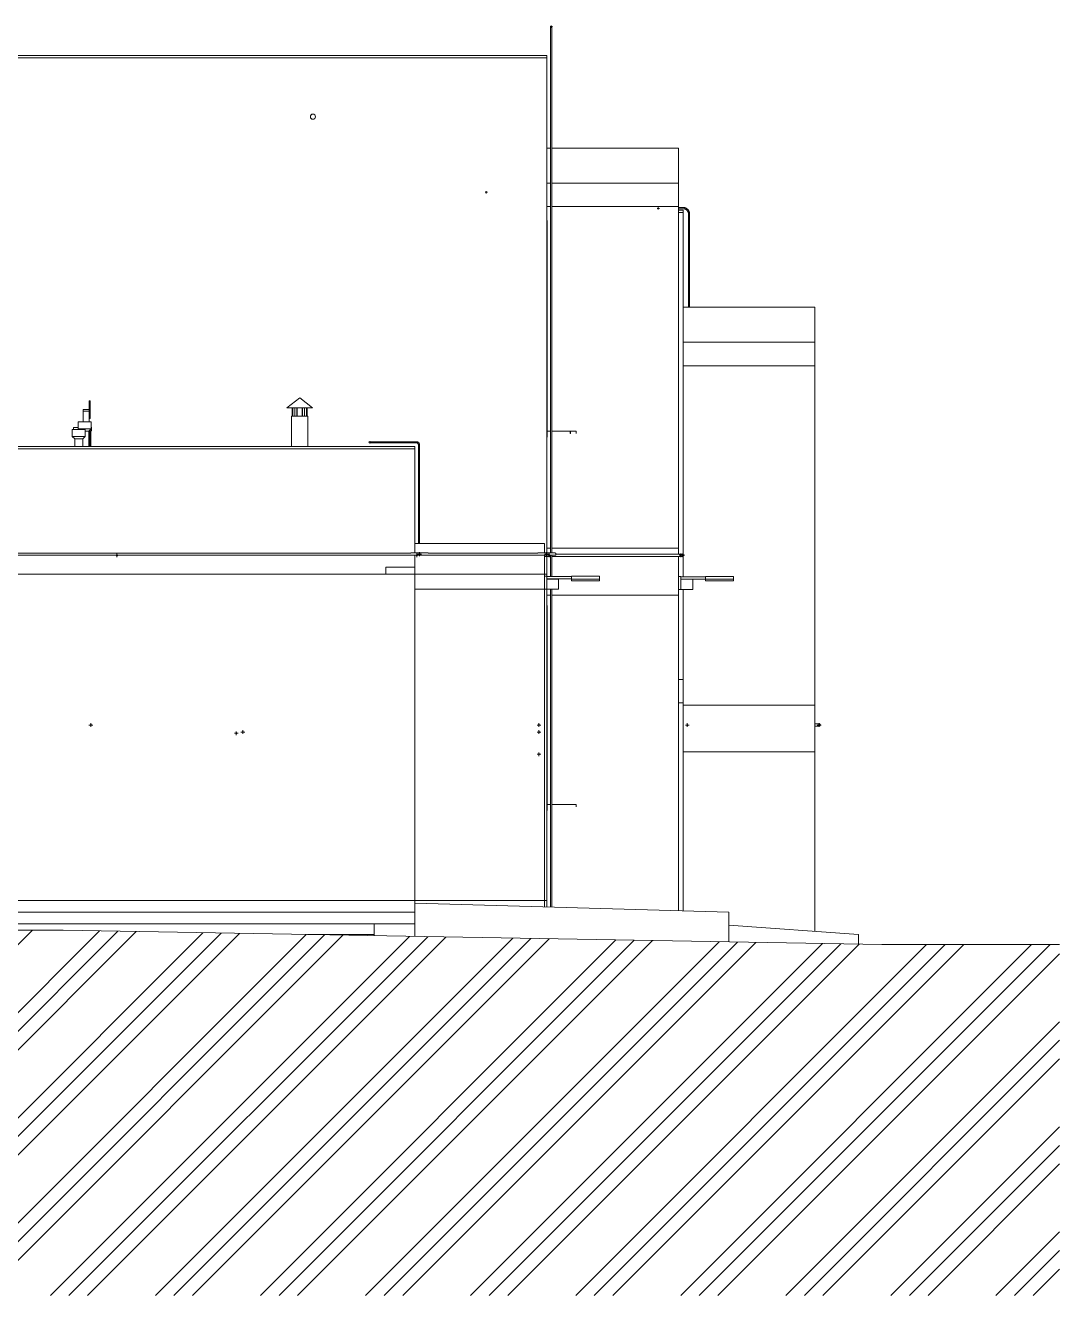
# Model space of a CAD drawing. Header units: millimetres. Extents: x -4051 to 472247, y -45352 to 20466.
# Drawn here: x 414846 to 423686, y -1045 to 9808 of the extents above; entities that cross this region are included whole.
import ezdxf

# ---------------------------------------------------------------- set-up
doc = ezdxf.new("R2010")
doc.units = ezdxf.units.MM
for name, color, linetype, lineweight in [('A-DETL-GENF', 92, 'Continuous', 9), ('A-DETL-THIN', 151, 'Continuous', 9), ('A-FLOR', 192, 'Continuous', 9), ('A-FLOR-HRAL', 11, 'Continuous', 9), ('A-GLAZ', 151, 'Continuous', 9), ('A-ROOF', 132, 'Continuous', 9), ('A-WALL', 113, 'Continuous', 9), ('E-LITE-EQPM', 33, 'Continuous', 9), ('E-POWR-CNDT', 130, 'Continuous', 9), ('E-POWR-CNTR', 130, 'Continuous', 9), ('E-POWR-DROP', 130, 'Continuous', 9), ('M-HVAC-CDFF', 50, 'Continuous', 9), ('Q-SPCQ', 91, 'Continuous', 9)]:
    doc.layers.add(name, color=color, linetype=linetype, lineweight=lineweight)

# ---------------------------------------------------------------- blocks, each defined once
blk = doc.blocks.new('OKNO_2k_nadsvetlik - OKNO_2k_nadsvetlik 2400 x 1750-1972492-Z-Bourání')
at = {"layer": 'A-GLAZ'}
blk.add_line((29064, 4850), (29064, 3100), dxfattribs=at)
blk = doc.blocks.new('parapet_ext - parapet_ext-1801991-Z-Bourání')
at = {"layer": 'Q-SPCQ'}
for p, q in [((29094, 3152), (29064, 3152)), ((29064, 3150), (29094, 3150)), ((29313, 3152), (29104, 3152)), ((29104, 3150), (29311, 3150)), ((29311, 3150), (29311, 3130)), ((29313, 3130), (29313, 3152)), ((29311, 3130), (29313, 3130))]:
    blk.add_line(p, q, dxfattribs=at)
blk = doc.blocks.new('parapet_ext - parapet_ext-V194-Z-Bourání')
at = {"layer": 'Q-SPCQ', "color": 41}
for p, q in [((29261, 6340), (29261, 6320)), ((29261, 6320), (29263, 6320)), ((29263, 6320), (29263, 6340))]:
    blk.add_line(p, q, dxfattribs=at)
blk = doc.blocks.new('OKNO_2k_nadsvetlik - OKNO_2k_nadsvetlik 2400 x 1850-1972464-Z-Bourání')
at = {"layer": 'A-GLAZ'}
blk.add_line((29064, 8140), (29064, 6290), dxfattribs=at)
blk = doc.blocks.new('parapet_ext - parapet_ext-V195-Z-Bourání')
at = {"layer": 'Q-SPCQ'}
for p, q in [((29094, 6342), (29064, 6342)), ((29064, 6340), (29094, 6340)), ((29313, 6342), (29103, 6342)), ((29103, 6340), (29311, 6340)), ((29311, 6340), (29311, 6320)), ((29311, 6320), (29313, 6320)), ((29313, 6320), (29313, 6342))]:
    blk.add_line(p, q, dxfattribs=at)
blk = doc.blocks.new('Zábradlí - 50x10mm-980461-Z-Bourání')
at = {"layer": 'A-FLOR-HRAL', "color": 41}
for p, q in [((25099, 6525), (25149, 6525)), ((25099, 6513), (25099, 6525))]:
    blk.add_line(p, q, dxfattribs=at)
blk = doc.blocks.new('Zábradlí - 50x10mm-980415-Z-Bourání')
at = {"layer": 'A-FLOR-HRAL', "color": 41}
for p, q in [((25099, 6512), (25149, 6512)), ((25099, 6421), (25099, 6512)), ((25149, 6421), (25149, 6450)), ((25149, 6210), (25149, 6343))]:
    blk.add_line(p, q, dxfattribs=at)
blk = doc.blocks.new('Zábradlí - Zábradlí-979966-Z-Bourání')
at = {"layer": 'A-FLOR-HRAL', "color": 41}
for p, q in [((25149, 6600), (25149, 6450)), ((25159, 6600), (25149, 6600)), ((25159, 6450), (25159, 6600)), ((25149, 6450), (25159, 6450)), ((25151, 6345), (25169, 6345)), ((25164, 6345), (25154, 6345)), ((25154, 6345), (25154, 6210)), ((25164, 6210), (25164, 6345)), ((25169, 6375), (25166, 6375)), ((25169, 6345), (25169, 6375))]:
    blk.add_line(p, q, dxfattribs=at)
for name in ['Zábradlí - 50x10mm-980461-Z-Bourání', 'Zábradlí - 50x10mm-980415-Z-Bourání']:
    blk.add_blockref(name, (0, 0))
blk = doc.blocks.new('DPS_světlo_54 - DPS_světlo_54-1229518-Z-Bourání')
at = {"layer": 'E-LITE-EQPM', "color": 41}
for p, q in [((29042, 5101), (29062, 5101)), ((29062, 5101), (29062, 4990)), ((29272, 5101), (29272, 5077)), ((29392, 5101), (29272, 5101)), ((29512, 5101), (29392, 5101)), ((29512, 5077), (29512, 5101)), ((29274, 5098), (29062, 5098)), ((29062, 5078), (29274, 5078)), ((29062, 5077), (29102, 5077)), ((29062, 4990), (29062, 5077)), ((29162, 5077), (29102, 5077)), ((29162, 4990), (29162, 5077)), ((29272, 5077), (29392, 5077)), ((29272, 5077), (29272, 5062)), ((29392, 5077), (29272, 5077)), ((29272, 5062), (29392, 5062)), ((29392, 5077), (29512, 5077)), ((29512, 5077), (29392, 5077)), ((29392, 5062), (29512, 5062)), ((29512, 5062), (29512, 5077)), ((29062, 4990), (29042, 4990)), ((29102, 4990), (29062, 4990)), ((29102, 4990), (29162, 4990))]:
    blk.add_line(p, q, dxfattribs=at)
blk = doc.blocks.new('DPS_světlo_54 - DPS_světlo_54-V198-Z-Bourání')
at = {"layer": 'E-LITE-EQPM', "color": 41}
for p, q in [((30188, 4989), (30188, 5100)), ((30188, 5100), (30208, 5100)), ((30208, 5100), (30208, 4989)), ((30420, 5097), (30208, 5097)), ((30208, 5077), (30420, 5077)), ((30208, 5076), (30248, 5076)), ((30208, 4989), (30208, 5076)), ((30308, 5076), (30248, 5076)), ((30308, 4989), (30308, 5076)), ((30418, 5100), (30418, 5076)), ((30538, 5100), (30418, 5100)), ((30418, 5076), (30538, 5076)), ((30418, 5076), (30418, 5061)), ((30538, 5076), (30418, 5076)), ((30418, 5061), (30538, 5061)), ((30658, 5100), (30538, 5100)), ((30538, 5076), (30658, 5076)), ((30658, 5076), (30538, 5076)), ((30538, 5061), (30658, 5061)), ((30658, 5076), (30658, 5100)), ((30658, 5061), (30658, 5076)), ((30208, 4989), (30188, 4989)), ((30248, 4989), (30208, 4989)), ((30248, 4989), (30308, 4989))]:
    blk.add_line(p, q, dxfattribs=at)
blk = doc.blocks.new('Komín5 - Komín5-1979406-Z-Bourání')
at = {"layer": 'M-HVAC-CDFF'}
for p, q in [((26949, 6627), (26839, 6540)), ((27059, 6540), (26949, 6627)), ((26839, 6540), (26949, 6540)), ((26885, 6540), (26885, 6470)), ((26890, 6470), (26890, 6540)), ((26908, 6470), (26908, 6540)), ((26925, 6540), (26925, 6470)), ((26928, 6470), (26928, 6540)), ((26949, 6540), (27059, 6540)), ((26970, 6470), (26970, 6540)), ((26972, 6470), (26972, 6540)), ((26990, 6540), (26990, 6470)), ((27008, 6470), (27008, 6540)), ((27013, 6470), (27013, 6540)), ((26879, 6470), (26879, 6210)), ((26949, 6470), (26879, 6470)), ((27019, 6470), (26949, 6470)), ((27019, 6210), (27019, 6470))]:
    blk.add_line(p, q, dxfattribs=at)
blk = doc.blocks.new('Větrací_vyústka_střecha - Větrací_vyústka_střecha-V202-Z-Bourání')
at = {"layer": 'M-HVAC-CDFF'}
for p, q in [((25005, 6356), (25005, 6296)), ((25005, 6356), (25061, 6356)), ((25005, 6296), (25026, 6275)), ((25005, 6296), (25061, 6296)), ((25061, 6356), (25116, 6356)), ((25061, 6296), (25116, 6296)), ((25096, 6275), (25116, 6296)), ((25116, 6296), (25116, 6356)), ((25026, 6275), (25026, 6210)), ((25061, 6275), (25026, 6275)), ((25096, 6275), (25061, 6275)), ((25096, 6210), (25096, 6275))]:
    blk.add_line(p, q, dxfattribs=at)
blk = doc.blocks.new('Větrací_vyústka_střecha - Větrací_vyústka_střecha-V203-Z-Bourání')
at = {"layer": 'M-HVAC-CDFF'}
for p, q in [((25056, 6421), (25056, 6361)), ((25056, 6421), (25111, 6421)), ((25111, 6421), (25167, 6421)), ((25167, 6361), (25167, 6421)), ((25056, 6361), (25061, 6356)), ((25056, 6361), (25111, 6361)), ((25111, 6361), (25167, 6361)), ((25146, 6340), (25115, 6340)), ((25146, 6340), (25167, 6361)), ((25146, 6210), (25146, 6340))]:
    blk.add_line(p, q, dxfattribs=at)
blk = doc.blocks.new('Větrací_vyústka_střecha - Větrací_vyústka_střecha-V204-Z-Bourání')
at = {"layer": 'M-HVAC-CDFF'}
for q in [(25016, 6356), (25057, 6371)]:
    blk.add_line((25016, 6371), q, dxfattribs=at)

msp = doc.modelspace()

# ---------------------------------------------------------------- hatches: boundary and pattern name
at = {"layer": 'A-DETL-GENF'}
h = msp.add_hatch(dxfattribs=at)
h.set_pattern_fill('FP_122', style=0, pattern_type=2)
h.set_pattern_definition([(45, (441408.24, 0), (-449.013, 449.013), []), (45, (441567, 0), (0, 898.0256), []), (45, (441249.5, 0), (0, 898.0256), [])])
h.paths.add_polyline_path([(423686, -1045), (423686, 1954), (422168, 1954), (415149, 2076), (411209, 2076), (406812, 2230), (403595, 2098), (393850, 2438), (384621, 2846), (381356, 2445), (379841, 2445), (379841, -1045), (420927, -1045)])
at = {"layer": 'E-POWR-DROP'}
for color, points in [(41, [(419341, 9793), (419343, 9794), (419345, 9796), (419345, 9799), (419343, 9802), (419339, 9803), (419337, 9802), (419336, 9798), (419337, 9794), (419339, 9793)]), (41, [(418786, 8378), (418789, 8379), (418790, 8380), (418791, 8384), (418789, 8387), (418785, 8388), (418783, 8386), (418781, 8383), (418783, 8379), (418785, 8378)]), (41, [(420256, 8239), (420259, 8240), (420261, 8241), (420261, 8245), (420259, 8248), (420255, 8249), (420253, 8247), (420251, 8244), (420253, 8240), (420255, 8239)]), (41, [(417790, 6241), (417792, 6242), (417794, 6244), (417794, 6247), (417792, 6250), (417788, 6251), (417786, 6250), (417785, 6246), (417786, 6242), (417788, 6241)]), (256, [(415632, 5271), (415637, 5276), (415638, 5278), (415638, 5282), (415634, 5288), (415627, 5289), (415623, 5286), (415620, 5280), (415623, 5274), (415625, 5272), (415629, 5272)]), (256, [(418195, 5271), (418201, 5276), (418202, 5278), (418202, 5282), (418198, 5288), (418191, 5289), (418187, 5286), (418184, 5280), (418187, 5274), (418189, 5272), (418193, 5272)]), (256, [(418218, 5281), (418223, 5286), (418224, 5289), (418224, 5292), (418220, 5298), (418213, 5299), (418209, 5296), (418207, 5289), (418211, 5282), (418211, 5282), (418215, 5282)]), (256, [(419302, 5281), (419308, 5286), (419308, 5289), (419308, 5292), (419304, 5298), (419298, 5299), (419293, 5296), (419291, 5289), (419293, 5284), (419295, 5282), (419300, 5282)]), (256, [(419303, 5281), (419308, 5286), (419309, 5289), (419309, 5292), (419305, 5298), (419298, 5299), (419294, 5296), (419292, 5289), (419294, 5284), (419296, 5282), (419301, 5282)]), (256, [(419327, 5271), (419332, 5276), (419333, 5278), (419333, 5282), (419329, 5288), (419322, 5289), (419318, 5286), (419315, 5280), (419318, 5274), (419320, 5272), (419324, 5272)]), (256, [(420452, 5271), (420457, 5276), (420458, 5278), (420458, 5282), (420454, 5288), (420447, 5289), (420443, 5286), (420441, 5280), (420443, 5274), (420445, 5272), (420450, 5272)]), (256, [(420467, 5271), (420472, 5276), (420473, 5278), (420473, 5282), (420469, 5288), (420462, 5289), (420458, 5286), (420456, 5280), (420458, 5274), (420460, 5272), (420465, 5272)]), (256, [(415408, 3821), (415414, 3826), (415415, 3830), (415415, 3832), (415411, 3838), (415404, 3839), (415400, 3836), (415397, 3830), (415400, 3824), (415402, 3822), (415408, 3821)]), (256, [(415408, 3821), (415414, 3826), (415415, 3830), (415415, 3832), (415411, 3838), (415404, 3839), (415400, 3836), (415397, 3830), (415400, 3824), (415402, 3822), (415408, 3821)]), (256, [(419238, 3821), (419244, 3826), (419245, 3830), (419245, 3832), (419241, 3838), (419234, 3839), (419230, 3836), (419227, 3830), (419230, 3824), (419232, 3822), (419236, 3822)]), (256, [(420506, 3821), (420512, 3826), (420513, 3830), (420513, 3832), (420508, 3838), (420502, 3839), (420498, 3836), (420495, 3830), (420498, 3824), (420499, 3822), (420504, 3822)]), (256, [(421633, 3821), (421639, 3826), (421640, 3828), (421640, 3832), (421636, 3838), (421629, 3839), (421625, 3836), (421622, 3830), (421625, 3824), (421627, 3822), (421631, 3822)]), (256, [(416652, 3751), (416657, 3756), (416658, 3758), (416658, 3762), (416654, 3768), (416647, 3769), (416643, 3766), (416641, 3760), (416643, 3754), (416645, 3752), (416649, 3752)]), (256, [(416707, 3761), (416713, 3766), (416714, 3768), (416714, 3772), (416710, 3778), (416703, 3779), (416699, 3776), (416696, 3770), (416699, 3764), (416702, 3762), (416705, 3762)]), (256, [(419238, 3761), (419244, 3766), (419245, 3768), (419245, 3772), (419241, 3778), (419234, 3779), (419230, 3776), (419227, 3770), (419230, 3764), (419232, 3762), (419236, 3762)]), (256, [(419238, 3571), (419244, 3576), (419245, 3578), (419245, 3582), (419241, 3588), (419234, 3589), (419230, 3586), (419227, 3580), (419230, 3574), (419232, 3572), (419236, 3572)]), (256, [(419238, 3571), (419244, 3576), (419245, 3578), (419245, 3582), (419241, 3588), (419234, 3589), (419230, 3586), (419227, 3580), (419230, 3574), (419232, 3572), (419236, 3572)])]:
    msp.add_hatch(color=color, dxfattribs=at).paths.add_polyline_path(points)

# ---------------------------------------------------------------- linework, layer by layer
at = {"layer": 'A-DETL-THIN'}
for p, q in [((415169, 2076), (411209, 2076)), ((422168, 1954), (415169, 2076)), ((423686, 1954), (422168, 1954))]:
    msp.add_line(p, q, dxfattribs=at)
at = {"layer": 'A-FLOR'}
for p, q in [((419304, 8760), (419336, 8760)), ((419345, 8760), (420429, 8760)), ((420429, 8260), (420429, 8760)), ((419336, 8460), (419304, 8460)), ((420429, 8460), (419345, 8460)), ((420468, 7400), (421593, 7400)), ((421593, 7400), (421593, 6900)), ((421593, 7100), (420468, 7100)), ((418176, 5380), (419284, 5380)), ((419284, 5380), (419284, 5299)), ((420429, 5290), (420429, 5340)), ((419284, 5281), (419284, 4990)), ((420429, 4940), (420429, 5270)), ((418176, 5180), (418176, 5120)), ((419284, 4990), (418176, 4990)), ((420468, 4020), (420429, 4020)), ((421593, 4000), (421593, 3600)), ((406479, 2330), (419304, 2330)), ((418176, 2130), (418176, 2330)), ((420859, 2230), (418176, 2309)), ((419284, 2330), (419284, 2277)), ((420859, 2230), (420859, 1977)), ((418176, 2130), (409675, 2130)), ((417828, 2130), (417828, 2030)), ((418176, 2024), (418176, 2130)), ((421968, 2040), (420859, 2119)), ((421968, 2040), (421968, 1958))]:
    msp.add_line(p, q, dxfattribs=at)
at = {"layer": 'A-ROOF', "color": 41}
for p, q in [((409946, 9550), (419304, 9550)), ((419304, 9550), (419304, 9530)), ((420429, 8230), (420468, 8230)), ((420468, 8230), (420468, 8210)), ((406478, 6210), (418176, 6210)), ((418176, 6210), (418176, 6190))]:
    msp.add_line(p, q, dxfattribs=at)
at = {"layer": 'A-WALL'}
for p, q in [((419304, 9530), (409926, 9530)), ((419304, 9530), (419304, 5300)), ((419336, 8260), (419304, 8260)), ((420429, 8260), (419345, 8260)), ((420429, 5340), (420429, 8260)), ((420468, 8210), (420429, 8210)), ((420468, 5289), (420468, 8210)), ((421593, 6900), (420468, 6900)), ((421593, 4000), (421593, 6900)), ((418176, 6190), (406479, 6190)), ((418176, 6190), (418176, 5300)), ((419304, 5340), (419336, 5340)), ((419345, 5340), (420429, 5340)), ((418176, 5280), (418176, 5180)), ((419304, 5270), (419304, 5098)), ((420468, 5097), (420468, 5271)), ((406479, 5120), (417926, 5120)), ((418176, 5180), (417926, 5180)), ((417926, 5120), (417926, 5180)), ((419304, 5120), (417926, 5120)), ((418176, 2330), (418176, 5120)), ((419304, 5077), (419304, 5078)), ((420468, 5076), (420468, 5078)), ((419284, 2330), (419284, 4990)), ((419304, 2276), (419304, 4990)), ((419336, 4940), (419304, 4940)), ((420429, 4940), (419345, 4940)), ((420429, 2243), (420429, 4940)), ((420468, 2242), (420468, 4989)), ((420468, 4220), (420429, 4220)), ((420468, 4000), (421593, 4000)), ((421593, 3600), (420468, 3600)), ((421593, 2067), (421593, 3600)), ((406479, 2230), (418176, 2230)), ((417257, 2040), (417828, 2040))]:
    msp.add_line(p, q, dxfattribs=at)
for start, end in [(0, 180), (180, 0)]:
    msp.add_arc((417304, 9028), 22, start, end, dxfattribs=at)
at = {"layer": 'E-POWR-CNDT', "color": 41}
for p, q in [((419336, 9748), (419336, 9715)), ((419336, 9715), (419336, 5300)), ((419346, 9715), (419346, 9748)), ((419346, 5300), (419346, 9715)), ((420436, 8252), (420429, 8252)), ((420469, 8252), (420436, 8252)), ((420429, 8242), (420436, 8242)), ((420436, 8242), (420469, 8242)), ((420514, 8197), (420514, 8165)), ((420514, 8165), (420514, 7400)), ((420524, 8165), (420524, 8197)), ((420524, 7400), (420524, 8165)), ((417842, 6251), (417810, 6251)), ((417810, 6241), (417842, 6241)), ((418157, 6251), (417842, 6251)), ((417842, 6241), (418157, 6241)), ((418190, 6251), (418157, 6251)), ((418157, 6241), (418190, 6241)), ((418205, 6226), (418205, 6194)), ((418205, 6194), (418205, 5380)), ((418215, 6194), (418215, 6226)), ((418215, 5380), (418215, 6194)), ((419336, 5280), (419336, 5098)), ((419346, 5098), (419346, 5280)), ((419336, 5078), (419336, 5077)), ((419346, 5077), (419346, 5078)), ((419336, 4990), (419336, 2275)), ((419346, 2275), (419346, 4990))]:
    msp.add_line(p, q, dxfattribs=at)
at = {"layer": 'E-POWR-CNDT'}
for p, q in [((418141, 5299), (406479, 5299)), ((406479, 5281), (415621, 5281)), ((415638, 5281), (418141, 5281)), ((418195, 5300), (418141, 5300)), ((418141, 5280), (418184, 5280)), ((418290, 5300), (418235, 5300)), ((418235, 5280), (418290, 5280)), ((419225, 5299), (418290, 5299)), ((418290, 5281), (419225, 5281)), ((419280, 5300), (419225, 5300)), ((419225, 5280), (419280, 5280)), ((419284, 5270), (419304, 5270)), ((419303, 5300), (419303, 5300)), ((419375, 5300), (419320, 5300)), ((419333, 5280), (419375, 5280)), ((419345, 5270), (419399, 5270)), ((419375, 5300), (419375, 5300)), ((419381, 5299), (419375, 5299)), ((419375, 5281), (419381, 5281)), ((419375, 5280), (419375, 5280)), ((419381, 5281), (419381, 5299)), ((419399, 5290), (419381, 5290)), ((420375, 5289), (419399, 5289)), ((419399, 5271), (420375, 5271)), ((420430, 5290), (420375, 5290)), ((420375, 5270), (420430, 5270)), ((420445, 5290), (420430, 5290)), ((420430, 5270), (420445, 5270)), ((421611, 3840), (421593, 3840)), ((421593, 3820), (421611, 3820))]:
    msp.add_line(p, q, dxfattribs=at)
at = {"layer": 'E-POWR-CNDT', "color": 41, "flags": 128}
for points in [[(419336, 9797), (419336, 9797), (419336, 9796), (419336, 9795), (419336, 9795), (419336, 9794), (419336, 9793), (419336, 9792), (419336, 9791), (419336, 9790), (419336, 9789), (419336, 9788), (419336, 9787), (419336, 9786), (419336, 9784), (419336, 9783), (419336, 9781), (419336, 9780), (419336, 9778), (419336, 9777), (419336, 9775), (419336, 9773), (419336, 9772), (419336, 9770), (419336, 9768), (419336, 9766), (419336, 9764), (419336, 9762), (419336, 9760), (419336, 9758), (419336, 9757), (419336, 9755), (419336, 9753), (419336, 9751), (419336, 9749), (419336, 9748)], [(419346, 9748), (419346, 9750), (419346, 9752), (419346, 9754), (419346, 9756), (419346, 9758), (419346, 9760), (419346, 9762), (419346, 9764), (419346, 9766), (419346, 9767), (419346, 9769), (419346, 9771), (419346, 9773), (419346, 9775), (419346, 9776), (419346, 9778), (419346, 9779), (419346, 9781), (419346, 9782), (419346, 9784), (419346, 9785), (419346, 9787), (419346, 9788), (419346, 9789), (419346, 9790), (419346, 9791), (419346, 9792), (419346, 9793), (419346, 9794), (419346, 9795), (419346, 9795), (419346, 9796)], [(420524, 8197), (420523, 8199), (420523, 8201), (420523, 8204), (420523, 8206), (420522, 8208), (420522, 8210), (420521, 8212), (420521, 8214), (420520, 8216), (420519, 8219), (420518, 8221), (420517, 8222), (420516, 8224), (420515, 8226), (420514, 8228), (420513, 8230), (420511, 8232), (420510, 8233), (420508, 8235), (420507, 8237), (420505, 8238), (420504, 8239), (420502, 8241), (420500, 8242), (420498, 8243), (420496, 8245), (420494, 8246), (420492, 8247), (420490, 8248), (420488, 8248), (420486, 8249), (420484, 8250), (420482, 8250), (420480, 8251), (420478, 8251), (420476, 8252), (420474, 8252), (420471, 8252), (420469, 8252), (420469, 8252)], [(420469, 8242), (420470, 8242), (420472, 8242), (420474, 8242), (420476, 8242), (420477, 8241), (420479, 8241), (420481, 8240), (420483, 8240), (420484, 8239), (420486, 8239), (420488, 8238), (420489, 8237), (420491, 8236), (420492, 8235), (420494, 8234), (420495, 8233), (420497, 8232), (420498, 8231), (420500, 8230), (420501, 8228), (420502, 8227), (420503, 8226), (420504, 8224), (420505, 8223), (420506, 8221), (420507, 8220), (420508, 8218), (420509, 8217), (420510, 8215), (420510, 8213), (420511, 8212), (420512, 8210), (420512, 8208), (420513, 8207), (420513, 8205), (420513, 8203), (420513, 8201), (420513, 8199), (420514, 8198), (420514, 8197)], [(417810, 6241), (417809, 6241), (417808, 6241), (417807, 6241), (417806, 6241), (417806, 6241), (417805, 6241), (417804, 6241), (417803, 6241), (417803, 6241), (417802, 6241), (417801, 6241), (417800, 6241), (417800, 6241), (417799, 6241), (417798, 6241), (417798, 6241), (417797, 6241), (417796, 6241), (417796, 6241), (417795, 6241), (417795, 6241), (417794, 6241), (417794, 6241), (417793, 6241), (417793, 6241), (417792, 6241), (417792, 6241), (417792, 6241), (417791, 6241), (417791, 6241)], [(417792, 6251), (417792, 6251), (417792, 6251), (417793, 6251), (417793, 6251), (417794, 6251), (417794, 6251), (417795, 6251), (417795, 6251), (417796, 6251), (417796, 6251), (417797, 6251), (417798, 6251), (417798, 6251), (417799, 6251), (417800, 6251), (417800, 6251), (417801, 6251), (417802, 6251), (417802, 6251), (417803, 6251), (417804, 6251), (417805, 6251), (417805, 6251), (417806, 6251), (417807, 6251), (417808, 6251), (417809, 6251), (417809, 6251), (417810, 6251)], [(418215, 6226), (418215, 6227), (418215, 6228), (418214, 6229), (418214, 6230), (418214, 6231), (418214, 6232), (418214, 6233), (418213, 6234), (418213, 6235), (418213, 6236), (418212, 6237), (418212, 6238), (418211, 6238), (418211, 6239), (418210, 6240), (418210, 6241), (418209, 6242), (418208, 6243), (418208, 6243), (418207, 6244), (418206, 6245), (418206, 6245), (418205, 6246), (418204, 6247), (418203, 6247), (418202, 6248), (418201, 6248), (418201, 6249), (418200, 6249), (418199, 6249), (418198, 6250), (418197, 6250), (418196, 6250), (418195, 6250), (418194, 6251), (418193, 6251), (418192, 6251), (418191, 6251), (418190, 6251), (418190, 6251)], [(418190, 6241), (418190, 6241), (418191, 6241), (418191, 6241), (418192, 6241), (418193, 6241), (418193, 6241), (418194, 6240), (418194, 6240), (418195, 6240), (418195, 6240), (418196, 6240), (418197, 6239), (418197, 6239), (418198, 6239), (418198, 6238), (418199, 6238), (418199, 6238), (418200, 6237), (418200, 6237), (418200, 6236), (418201, 6236), (418201, 6236), (418202, 6235), (418202, 6235), (418202, 6234), (418203, 6234), (418203, 6233), (418203, 6233), (418203, 6232), (418204, 6231), (418204, 6231), (418204, 6230), (418204, 6230), (418204, 6229), (418204, 6229), (418205, 6228), (418205, 6227), (418205, 6227), (418205, 6226), (418205, 6226)]]:
    msp.add_lwpolyline(points, dxfattribs=at)
at = {"layer": 'E-POWR-CNDT', "flags": 128}
for points in [[(418215, 5300), (418215, 5300), (418215, 5300), (418215, 5300), (418215, 5300), (418215, 5300), (418215, 5300), (418215, 5300), (418214, 5300), (418214, 5300), (418214, 5300), (418213, 5300), (418213, 5300), (418213, 5300), (418212, 5300), (418212, 5300), (418211, 5300), (418211, 5300), (418210, 5300), (418210, 5300), (418209, 5300), (418209, 5300), (418208, 5300), (418207, 5300), (418207, 5300), (418206, 5300), (418205, 5300), (418205, 5300), (418204, 5300), (418203, 5300), (418203, 5300), (418202, 5300), (418201, 5300), (418200, 5300), (418200, 5300), (418199, 5300), (418198, 5300), (418197, 5300), (418196, 5300), (418196, 5300), (418195, 5300)], [(418202, 5280), (418202, 5280), (418203, 5280), (418204, 5280), (418205, 5280), (418205, 5280), (418206, 5280), (418207, 5280), (418207, 5280), (418208, 5280), (418209, 5280), (418209, 5280), (418210, 5280), (418210, 5280), (418211, 5280), (418211, 5280), (418212, 5280), (418212, 5280), (418213, 5280), (418213, 5280), (418213, 5280), (418214, 5280), (418214, 5280), (418214, 5280), (418214, 5280), (418215, 5280), (418215, 5280), (418215, 5280), (418215, 5280), (418215, 5280), (418215, 5280), (418215, 5280)], [(418213, 5300), (418213, 5300), (418214, 5300), (418214, 5300)], [(418214, 5280), (418214, 5280), (418213, 5280), (418213, 5280)], [(418218, 5300), (418218, 5300), (418219, 5300), (418219, 5300), (418220, 5300), (418220, 5300), (418221, 5300), (418221, 5300), (418222, 5300), (418223, 5300), (418223, 5300), (418224, 5300), (418225, 5300), (418225, 5300), (418226, 5300), (418227, 5300), (418227, 5300), (418228, 5300), (418229, 5300), (418230, 5300), (418230, 5300), (418231, 5300), (418232, 5300), (418233, 5300), (418234, 5300), (418234, 5300), (418235, 5300), (418235, 5300)], [(418235, 5280), (418235, 5280), (418234, 5280), (418233, 5280), (418232, 5280), (418231, 5280), (418231, 5280), (418230, 5280), (418229, 5280), (418228, 5280), (418228, 5280), (418227, 5280), (418226, 5280), (418225, 5280), (418225, 5280), (418224, 5280), (418223, 5280), (418223, 5280), (418222, 5280), (418222, 5280), (418221, 5280), (418220, 5280), (418220, 5280), (418219, 5280), (418219, 5280), (418219, 5280), (418218, 5280), (418218, 5280)], [(419300, 5300), (419300, 5300), (419300, 5300), (419300, 5300), (419300, 5300), (419299, 5300), (419299, 5300), (419299, 5300), (419299, 5300), (419299, 5300), (419298, 5300), (419298, 5300), (419298, 5300), (419297, 5300), (419297, 5300), (419296, 5300), (419296, 5300), (419295, 5300), (419295, 5300), (419294, 5300), (419294, 5300), (419293, 5300), (419293, 5300), (419292, 5300), (419291, 5300), (419291, 5300), (419290, 5300), (419289, 5300), (419289, 5300), (419288, 5300), (419287, 5300), (419286, 5300), (419286, 5300), (419285, 5300), (419284, 5300), (419283, 5300), (419282, 5300), (419282, 5300), (419281, 5300), (419280, 5300), (419280, 5300)], [(419280, 5280), (419281, 5280), (419281, 5280), (419282, 5280), (419283, 5280), (419284, 5280), (419285, 5280), (419285, 5280), (419286, 5280), (419287, 5280), (419288, 5280), (419288, 5280), (419289, 5280), (419290, 5280), (419290, 5280), (419291, 5280), (419292, 5280), (419292, 5280), (419293, 5280), (419294, 5280), (419294, 5280), (419295, 5280), (419295, 5280), (419296, 5280), (419296, 5280), (419297, 5280), (419297, 5280), (419297, 5280), (419298, 5280), (419298, 5280), (419298, 5280), (419299, 5280), (419299, 5280), (419299, 5280), (419299, 5280), (419300, 5280), (419300, 5280), (419300, 5280), (419300, 5280), (419300, 5280)], [(419284, 5300), (419285, 5300), (419285, 5300), (419286, 5300), (419287, 5300), (419288, 5300), (419288, 5300), (419289, 5300), (419290, 5300), (419291, 5300), (419291, 5300), (419292, 5300), (419293, 5300), (419293, 5300), (419294, 5300), (419294, 5300), (419295, 5300), (419296, 5300), (419296, 5300), (419297, 5300), (419297, 5300), (419297, 5300), (419298, 5300)], [(419289, 5280), (419289, 5280), (419288, 5280), (419287, 5280), (419286, 5280), (419286, 5280), (419285, 5280), (419284, 5280)], [(419298, 5280), (419298, 5280), (419297, 5280), (419297, 5280), (419296, 5280), (419296, 5280), (419295, 5280), (419295, 5280), (419294, 5280), (419293, 5280), (419293, 5280), (419292, 5280), (419291, 5280)], [(419297, 5300), (419298, 5300), (419298, 5300), (419299, 5300)], [(419299, 5280), (419298, 5280), (419298, 5280), (419297, 5280)], [(419320, 5300), (419319, 5300), (419318, 5300), (419317, 5300), (419317, 5300), (419316, 5300), (419315, 5300), (419314, 5300), (419314, 5300), (419313, 5300), (419312, 5300), (419311, 5300), (419311, 5300), (419310, 5300), (419309, 5300), (419309, 5300), (419308, 5300), (419307, 5300), (419307, 5300), (419306, 5300), (419306, 5300), (419305, 5300), (419305, 5300), (419304, 5300), (419304, 5300), (419303, 5300), (419303, 5300), (419303, 5300), (419302, 5300)], [(419302, 5300), (419303, 5300), (419303, 5300), (419304, 5300), (419304, 5300), (419305, 5300), (419305, 5300), (419306, 5300), (419306, 5300), (419307, 5300), (419308, 5300), (419308, 5300), (419309, 5300), (419310, 5300), (419310, 5300), (419311, 5300), (419312, 5300), (419313, 5300), (419313, 5300), (419314, 5300), (419315, 5300), (419316, 5300), (419316, 5300), (419317, 5300), (419318, 5300), (419319, 5300), (419320, 5300), (419320, 5300)], [(419315, 5280), (419314, 5280), (419314, 5280), (419313, 5280), (419312, 5280), (419311, 5280), (419311, 5280), (419310, 5280), (419309, 5280), (419309, 5280), (419308, 5280), (419307, 5280), (419307, 5280), (419306, 5280), (419305, 5280), (419305, 5280), (419304, 5280), (419304, 5280), (419303, 5280), (419303, 5280), (419303, 5280), (419302, 5280)], [(419303, 5280), (419303, 5280), (419303, 5280), (419304, 5280), (419304, 5280), (419305, 5280), (419305, 5280), (419306, 5280), (419306, 5280), (419307, 5280), (419307, 5280), (419308, 5280)], [(419304, 5270), (419305, 5270), (419306, 5270), (419307, 5270), (419307, 5270), (419308, 5270), (419309, 5270), (419310, 5270), (419311, 5270), (419311, 5270), (419312, 5270), (419313, 5270), (419314, 5270), (419314, 5270), (419315, 5270), (419316, 5270), (419316, 5270), (419317, 5270), (419317, 5270), (419318, 5270), (419319, 5270), (419319, 5270), (419320, 5270), (419320, 5270), (419321, 5270), (419321, 5270), (419322, 5270), (419322, 5270), (419322, 5270), (419323, 5270), (419323, 5270), (419323, 5270), (419323, 5270), (419324, 5270), (419324, 5270), (419324, 5270), (419324, 5270), (419324, 5270), (419324, 5270), (419324, 5270)], [(419310, 5280), (419310, 5280), (419311, 5280), (419312, 5280), (419313, 5280), (419313, 5280), (419314, 5280), (419315, 5280), (419316, 5280)], [(419323, 5270), (419323, 5270), (419322, 5270), (419322, 5270)], [(419336, 5270), (419335, 5270), (419334, 5270), (419334, 5270), (419333, 5270), (419332, 5270), (419332, 5270), (419331, 5270), (419331, 5270), (419330, 5270), (419329, 5270), (419329, 5270), (419328, 5270), (419328, 5270), (419327, 5270), (419327, 5270), (419327, 5270)], [(420450, 5290), (420450, 5290), (420450, 5290), (420449, 5290), (420449, 5290), (420449, 5290), (420449, 5290), (420449, 5290), (420449, 5290), (420448, 5290), (420448, 5290), (420448, 5290), (420447, 5290), (420447, 5290), (420447, 5290), (420446, 5290), (420446, 5290), (420445, 5290), (420445, 5290), (420444, 5290), (420444, 5290), (420443, 5290), (420442, 5290), (420442, 5290), (420441, 5290), (420440, 5290), (420440, 5290), (420439, 5290), (420438, 5290), (420438, 5290), (420437, 5290), (420436, 5290), (420435, 5290), (420435, 5290), (420434, 5290), (420433, 5290), (420432, 5290), (420431, 5290), (420431, 5290), (420430, 5290), (420430, 5290)], [(420430, 5270), (420430, 5270), (420431, 5270), (420432, 5270), (420433, 5270), (420434, 5270), (420434, 5270), (420435, 5270), (420436, 5270), (420437, 5270), (420437, 5270), (420438, 5270), (420439, 5270), (420440, 5270), (420440, 5270), (420441, 5270), (420442, 5270), (420442, 5270), (420443, 5270), (420443, 5270), (420444, 5270), (420444, 5270), (420445, 5270), (420445, 5270), (420446, 5270), (420446, 5270), (420447, 5270), (420447, 5270), (420448, 5270), (420448, 5270), (420448, 5270), (420448, 5270), (420449, 5270), (420449, 5270), (420449, 5270), (420449, 5270), (420449, 5270), (420449, 5270), (420450, 5270), (420450, 5270)], [(420445, 5290), (420445, 5290), (420446, 5290), (420447, 5290), (420448, 5290), (420449, 5290), (420449, 5290)], [(420450, 5270), (420449, 5270), (420448, 5270), (420447, 5270), (420446, 5270), (420446, 5270), (420445, 5270), (420445, 5270)], [(420452, 5290), (420453, 5290), (420454, 5290), (420455, 5290), (420455, 5290), (420456, 5290), (420457, 5290), (420457, 5290), (420458, 5290), (420458, 5290), (420459, 5290), (420459, 5290), (420460, 5290), (420460, 5290), (420461, 5290), (420461, 5290), (420462, 5290)], [(420462, 5270), (420462, 5270), (420461, 5270), (420461, 5270), (420460, 5270), (420460, 5270), (420459, 5270), (420459, 5270), (420458, 5270), (420457, 5270), (420457, 5270), (420456, 5270), (420455, 5270), (420455, 5270), (420454, 5270), (420453, 5270), (420453, 5270), (420452, 5270)], [(420465, 5290), (420465, 5290), (420466, 5290), (420466, 5290), (420467, 5290), (420467, 5290), (420467, 5290), (420468, 5290), (420468, 5289), (420468, 5289), (420469, 5289), (420469, 5289), (420470, 5289), (420470, 5288), (420470, 5288), (420471, 5288), (420471, 5288), (420471, 5288)], [(420468, 5271), (420468, 5271), (420467, 5270), (420467, 5270), (420467, 5270), (420466, 5270), (420466, 5270)], [(420472, 5274), (420472, 5273), (420472, 5273), (420472, 5273), (420471, 5273), (420471, 5272), (420471, 5272)], [(420473, 5286), (420473, 5286), (420473, 5285), (420473, 5285), (420473, 5285), (420474, 5284), (420474, 5284)], [(420475, 5280), (420475, 5280), (420475, 5279), (420475, 5279), (420474, 5278), (420474, 5278), (420474, 5278), (420474, 5277), (420474, 5277), (420474, 5276), (420474, 5276), (420474, 5276), (420473, 5275)], [(420474, 5282), (420474, 5282), (420474, 5282), (420475, 5281), (420475, 5281), (420475, 5281), (420475, 5280), (420475, 5280)], [(421611, 3840), (421612, 3840), (421613, 3840), (421613, 3840), (421614, 3840), (421615, 3840), (421616, 3840), (421617, 3840), (421617, 3840), (421618, 3840), (421619, 3840), (421620, 3840), (421620, 3840), (421621, 3840), (421622, 3840), (421622, 3840), (421623, 3840), (421624, 3840), (421624, 3840), (421625, 3840), (421625, 3840), (421626, 3840), (421627, 3840), (421627, 3840), (421627, 3840), (421628, 3840), (421628, 3840)], [(421628, 3820), (421628, 3820), (421628, 3820), (421627, 3820), (421627, 3820), (421626, 3820), (421626, 3820), (421625, 3820), (421624, 3820), (421624, 3820), (421623, 3820), (421623, 3820), (421622, 3820), (421621, 3820), (421621, 3820), (421620, 3820), (421619, 3820), (421618, 3820), (421618, 3820), (421617, 3820), (421616, 3820), (421615, 3820), (421614, 3820), (421614, 3820), (421613, 3820), (421612, 3820), (421611, 3820), (421611, 3820)], [(421631, 3840), (421632, 3840), (421632, 3840), (421633, 3840), (421633, 3840), (421633, 3840), (421634, 3840), (421634, 3840), (421635, 3839), (421635, 3839), (421635, 3839), (421636, 3839), (421636, 3839), (421636, 3838), (421637, 3838), (421637, 3838), (421637, 3838), (421638, 3838)], [(421635, 3821), (421634, 3821), (421634, 3820), (421634, 3820), (421633, 3820), (421633, 3820), (421632, 3820)], [(421639, 3824), (421639, 3823), (421638, 3823), (421638, 3823), (421638, 3823), (421637, 3822), (421637, 3822)], [(421639, 3836), (421639, 3836), (421640, 3835), (421640, 3835), (421640, 3835), (421640, 3834), (421640, 3834)], [(421641, 3830), (421641, 3830), (421641, 3829), (421641, 3829), (421641, 3828), (421641, 3828), (421641, 3828), (421641, 3827), (421641, 3827), (421640, 3826), (421640, 3826), (421640, 3826), (421640, 3825)], [(421641, 3832), (421641, 3832), (421641, 3832), (421641, 3831), (421641, 3831), (421641, 3831), (421641, 3830), (421641, 3830)]]:
    msp.add_lwpolyline(points, dxfattribs=at)
at = {"layer": 'E-POWR-CNTR', "color": 41}
for p, q in [((419331, 9798), (419351, 9798)), ((419341, 9788), (419341, 9808)), ((418776, 8383), (418796, 8383)), ((418786, 8373), (418786, 8393)), ((420256, 8234), (420256, 8254)), ((420246, 8244), (420266, 8244)), ((417780, 6246), (417800, 6246)), ((417790, 6236), (417790, 6256))]:
    msp.add_line(p, q, dxfattribs=at)
at = {"layer": 'E-POWR-CNTR'}
for p, q in [((415613, 5280), (415645, 5280)), ((415629, 5264), (415629, 5296)), ((418177, 5280), (418209, 5280)), ((418193, 5264), (418193, 5296)), ((418199, 5290), (418231, 5290)), ((418215, 5274), (418215, 5306)), ((419284, 5290), (419316, 5290)), ((419285, 5290), (419317, 5290)), ((419300, 5274), (419300, 5306)), ((419301, 5274), (419301, 5306)), ((419308, 5280), (419340, 5280)), ((419324, 5264), (419324, 5296)), ((420434, 5280), (420466, 5280)), ((420449, 5280), (420481, 5280)), ((420450, 5264), (420450, 5296)), ((420465, 5264), (420465, 5296)), ((415390, 3830), (415422, 3830)), ((415390, 3830), (415422, 3830)), ((415406, 3814), (415406, 3846)), ((415406, 3814), (415406, 3846)), ((419220, 3830), (419252, 3830)), ((419236, 3814), (419236, 3846)), ((420488, 3830), (420520, 3830)), ((420504, 3814), (420504, 3846)), ((421615, 3830), (421647, 3830)), ((421631, 3814), (421631, 3846)), ((416633, 3760), (416665, 3760)), ((416649, 3744), (416649, 3776)), ((416689, 3770), (416721, 3770)), ((416705, 3754), (416705, 3786)), ((419220, 3770), (419252, 3770)), ((419236, 3754), (419236, 3786)), ((419236, 3564), (419236, 3596)), ((419236, 3564), (419236, 3596)), ((419220, 3580), (419252, 3580)), ((419220, 3580), (419252, 3580))]:
    msp.add_line(p, q, dxfattribs=at)

# ---------------------------------------------------------------- block references
at = {"layer": 'A-FLOR-HRAL', "color": 41}
msp.add_blockref('Zábradlí - Zábradlí-979966-Z-Bourání', (390242, 0), dxfattribs=at)
at = {"layer": 'A-GLAZ'}
for name in ['OKNO_2k_nadsvetlik - OKNO_2k_nadsvetlik 2400 x 1850-1972464-Z-Bourání', 'OKNO_2k_nadsvetlik - OKNO_2k_nadsvetlik 2400 x 1750-1972492-Z-Bourání']:
    msp.add_blockref(name, (390242, 0), dxfattribs=at)
at = {"layer": 'E-LITE-EQPM', "color": 41}
for name in ['DPS_světlo_54 - DPS_světlo_54-1229518-Z-Bourání', 'DPS_světlo_54 - DPS_světlo_54-V198-Z-Bourání']:
    msp.add_blockref(name, (390242, 0), dxfattribs=at)
at = {"layer": 'M-HVAC-CDFF'}
for name in ['Komín5 - Komín5-1979406-Z-Bourání', 'Větrací_vyústka_střecha - Větrací_vyústka_střecha-V203-Z-Bourání', 'Větrací_vyústka_střecha - Větrací_vyústka_střecha-V202-Z-Bourání', 'Větrací_vyústka_střecha - Větrací_vyústka_střecha-V204-Z-Bourání']:
    msp.add_blockref(name, (390242, 0), dxfattribs=at)
at = {"layer": 'Q-SPCQ'}
for name in ['parapet_ext - parapet_ext-V195-Z-Bourání', 'parapet_ext - parapet_ext-1801991-Z-Bourání']:
    msp.add_blockref(name, (390242, 0), dxfattribs=at)
at = {"layer": 'Q-SPCQ', "color": 41}
msp.add_blockref('parapet_ext - parapet_ext-V194-Z-Bourání', (390242, 0), dxfattribs=at)

doc.saveas('drawing.dxf')
